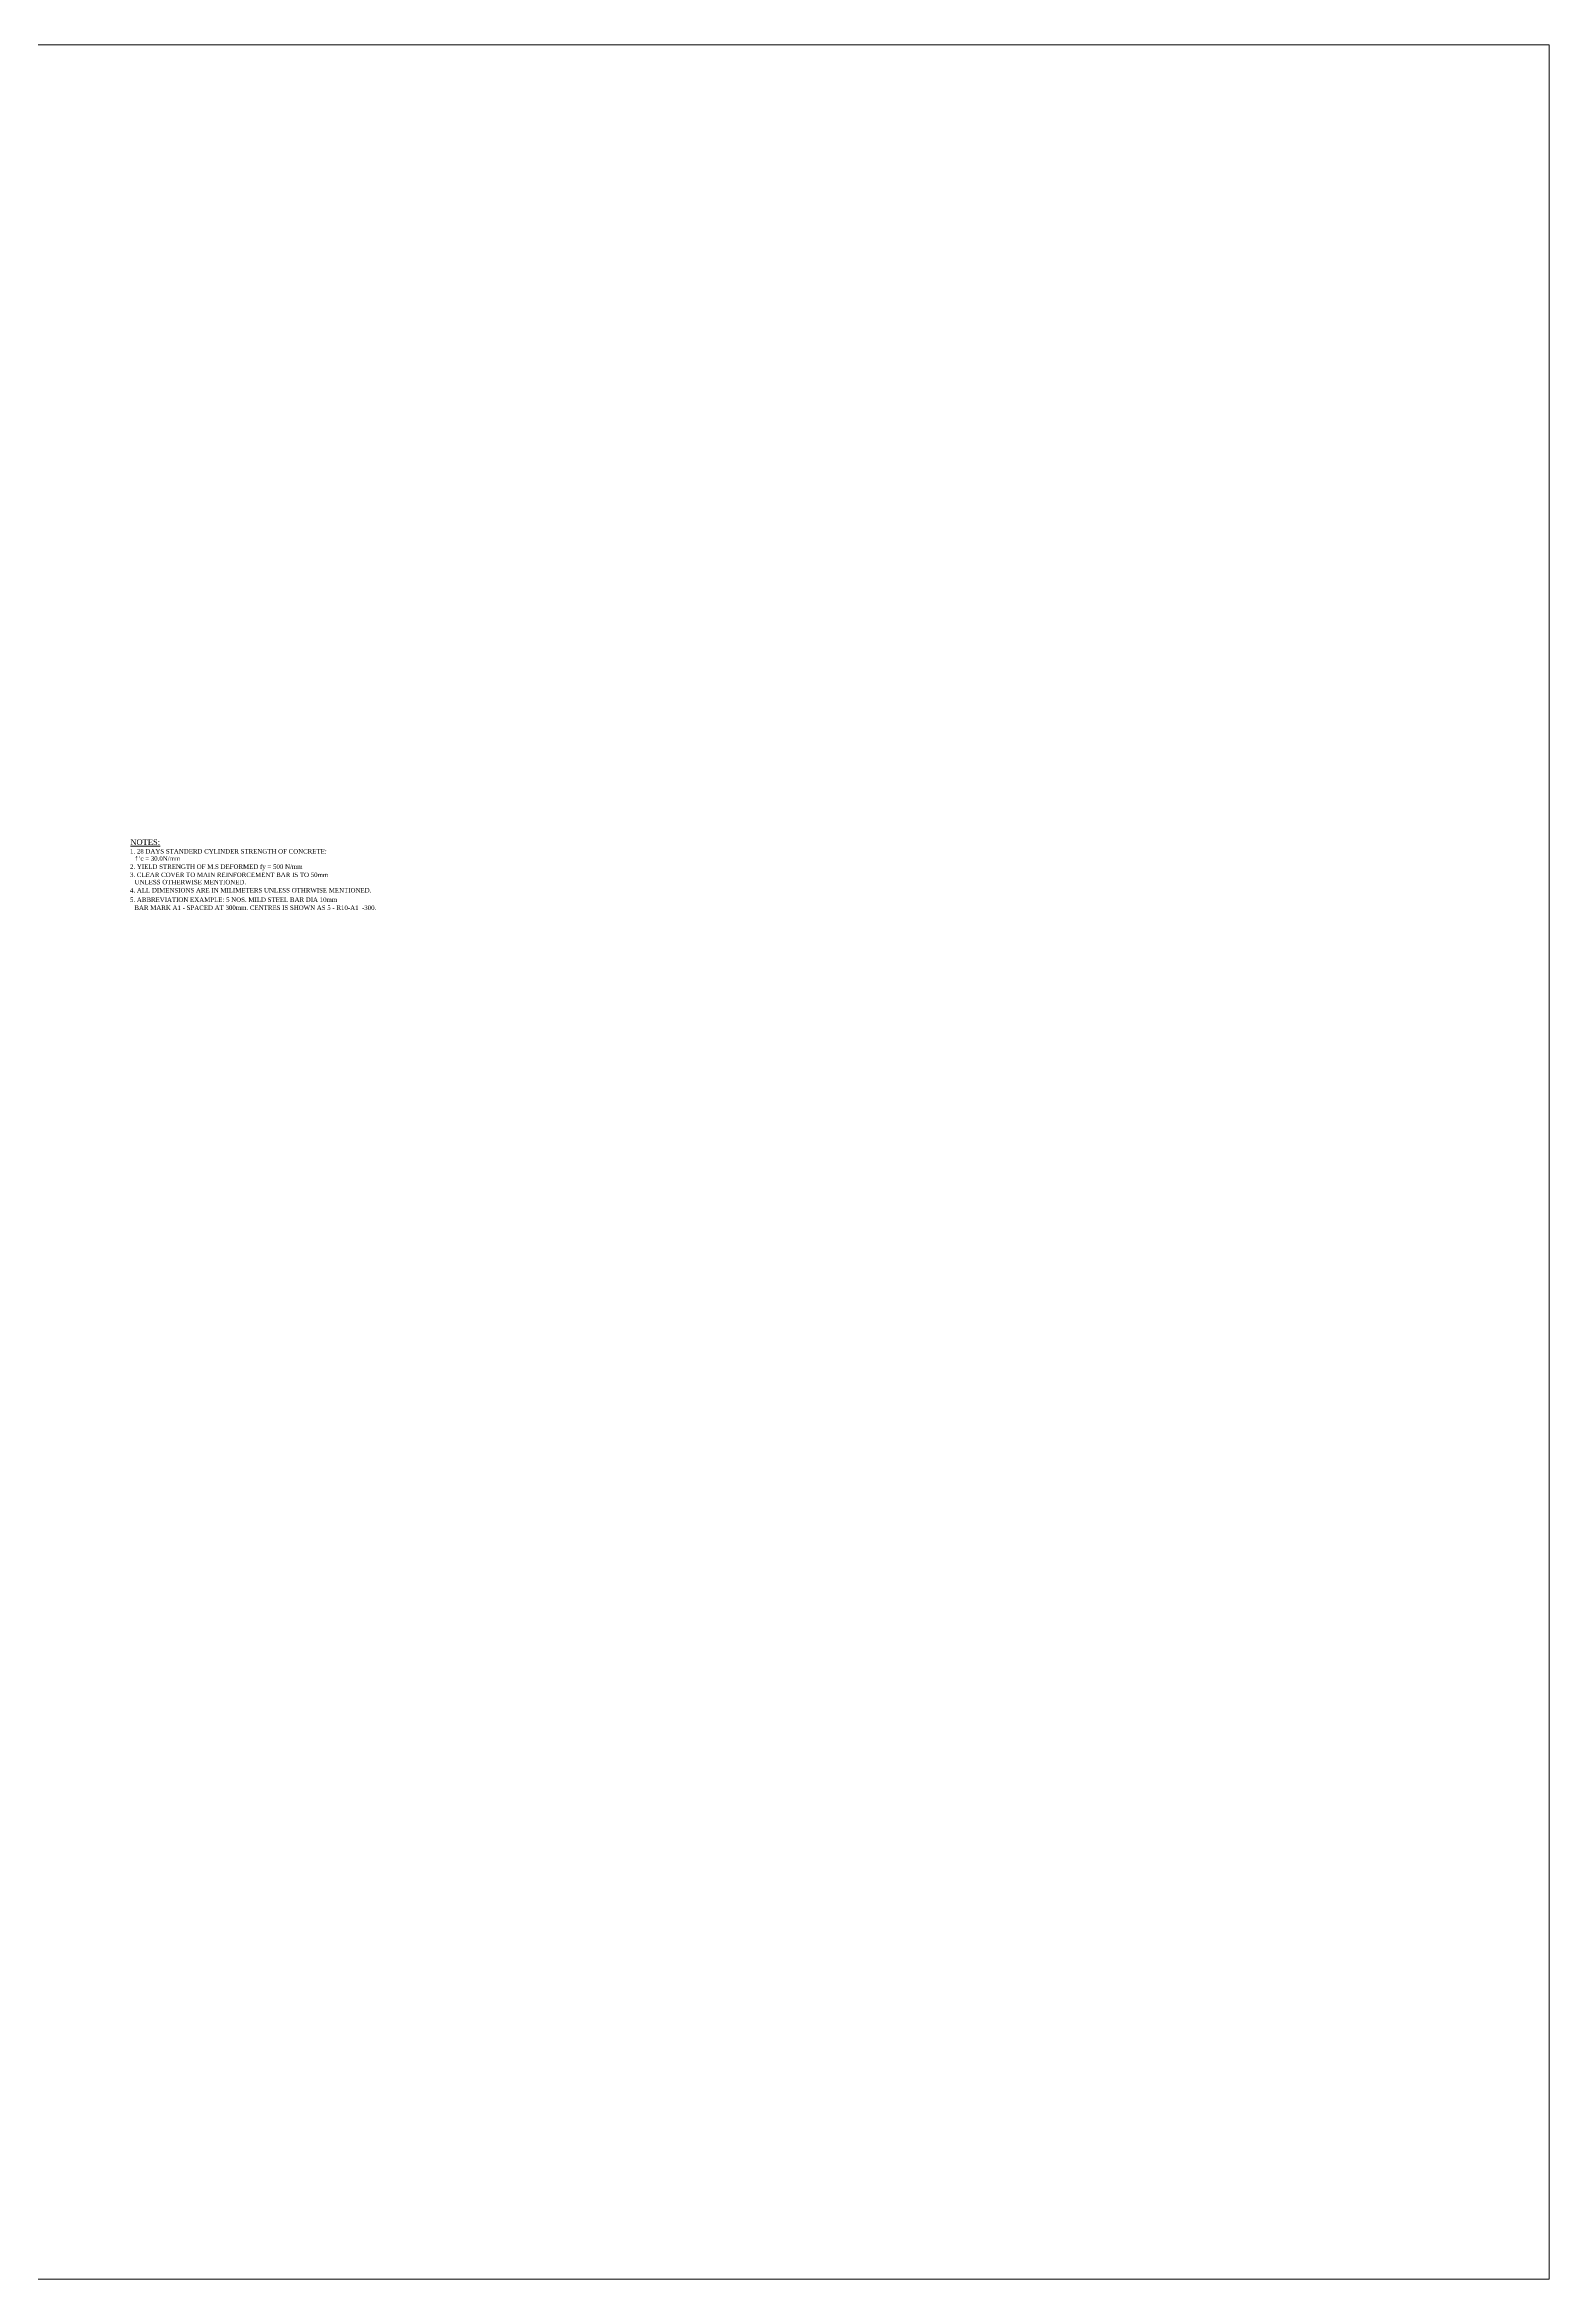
# Model space of a CAD drawing. Header units: millimetres. Extents: x -571543 to 35267, y -84886 to 197746.
# Drawn here: x -364164 to -323981, y -84886 to -25187 of the extents above; entities that cross this region are included whole.
import ezdxf

# ---------------------------------------------------------------- set-up
doc = ezdxf.new("R2010")
doc.units = ezdxf.units.MM
doc.layers.add('Hatching', color=65, linetype='Continuous', lineweight=20)
doc.layers.add('Text', color=7, linetype='Continuous', lineweight=15)
doc.styles.get("Standard").update_dxf_attribs({"font": 'times.ttf'})

msp = doc.modelspace()

# ---------------------------------------------------------------- linework, layer by layer
at = {"layer": 'Hatching', "ltscale": 3}
msp.add_lwpolyline([(-471658.2, -25187.2), (-323980.8, -25187.2), (-323980.8, -84885.6), (-471658.2, -84885.6)], close=True, dxfattribs=at)

# ---------------------------------------------------------------- texts
at = {"layer": 'Text'}
for s, height, p in [('%%UNOTES:', 150, (-361875.3, -46565.5)), ('2. YIELD STRENGTH OF M.S DEFORMED fy = 500 N/mm  ', 120, (-361885.3, -47206.4)), ('1. 28 DAYS STANDERD CYLINDER STRENGTH OF CONCRETE:', 120, (-361885.3, -46797.4)), (" f 'c = 30.0N/mm ", 120, (-361793.3, -46989.7)), ('4. ALL DIMENSIONS ARE IN MILIMETERS UNLESS OTHRWISE MENTIONED.', 120, (-361885.3, -47837.1)), ('3. CLEAR COVER TO MAIN REINFORCEMENT BAR IS TO 50mm ', 120, (-361885.3, -47423.9)), ('UNLESS OTHERWISE MENTIONED.', 120, (-361763.3, -47618.5)), ('5. ABBREVIATION EXAMPLE: 5 NOS. MILD STEEL BAR DIA 10mm ', 120, (-361885.3, -48088.3)), ('BAR MARK A1 - SPACED AT 300mm. CENTRES IS SHOWN AS 5 - R10-A1  -300.', 120, (-361768.4, -48302.1))]:
    msp.add_text(s, height=height, dxfattribs=at).set_placement(p)

doc.saveas('drawing.dxf')
